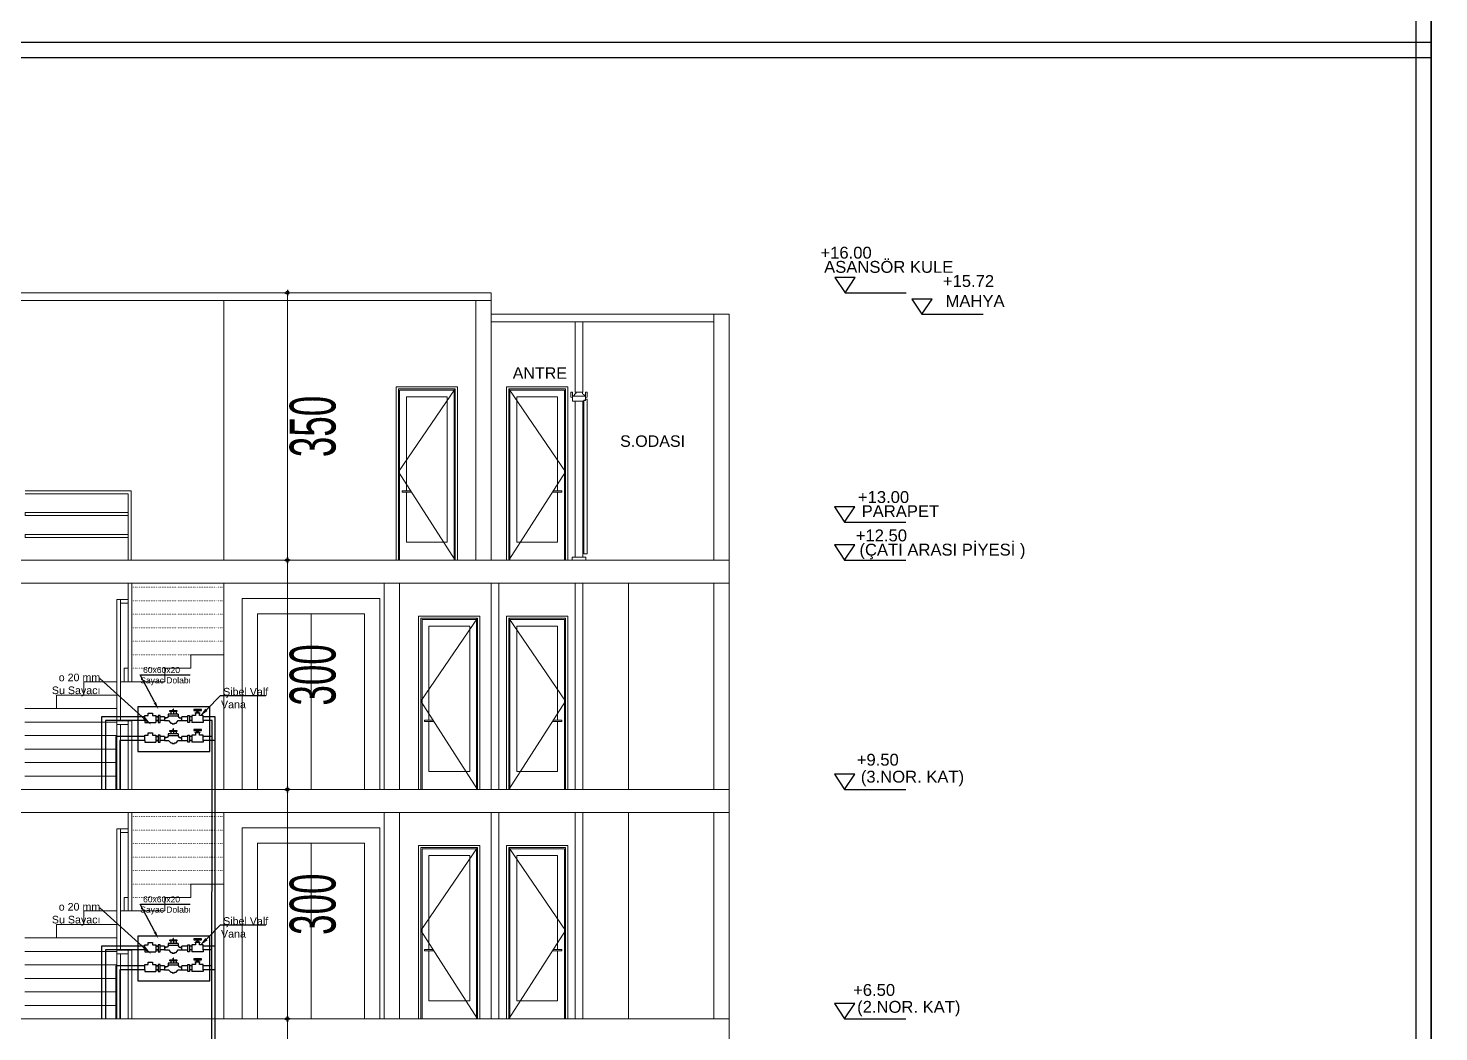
# Model space of a CAD drawing. Extents: x 386248 to 427517, y 4539405 to 4542296.
# Drawn here: x 423515 to 424438, y 4540196 to 4540853 of the extents above; entities that cross this region are included whole.
import ezdxf
from ezdxf.enums import TextEntityAlignment as Align

# ---------------------------------------------------------------- set-up
doc = ezdxf.new("R2010")
doc.units = 0
doc.linetypes.add('ACAD_ISO07W100', pattern=[3.5, 0.5, -3])
doc.layers.add('A_50_DİM', color=2, linetype='Continuous')
doc.layers.add('A_TXT_25_F', color=160, linetype='Continuous')
for name, color, linetype, lineweight in [('DIŞ 2', 167, 'Continuous', 25), ('GOR-010', 64, 'Continuous', 13), ('GÖRÜNÜŞLER', 43, 'Continuous', 30), ('KOTLAR', 63, 'Continuous', 30), ('MATERIAL2', 1, 'Continuous', 20), ('MERDIVEN', 161, 'Continuous', 15), ('OLCU10', 2, 'Continuous', 25), ('tefris', 6, 'Continuous', 15), ('YAZILAR', 1, 'Continuous', 30)]:
    doc.layers.add(name, color=color, linetype=linetype, lineweight=lineweight)
doc.styles.get("Standard").update_dxf_attribs({"font": 'arial.ttf'})
doc.styles.add('T', font='ISOt.shx', dxfattribs={"width": 0.6})

# ---------------------------------------------------------------- blocks, each defined once
blk = doc.blocks.new('780800DF113F12')
at = {"layer": 'MERDIVEN', "ltscale": 20}
for p, q in [((390084.6, 4535566.1), (390084.6, 4535437.3)), ((390089.6, 4535437.3), (390089.6, 4535566.1)), ((390069.6, 4535296.1), (390069.6, 4535545)), ((390069.6, 4535545), (390084.6, 4535545)), ((390074.6, 4535386.2), (390074.6, 4535545)), ((390074.6, 4535540), (390084.6, 4535540)), ((390166.5, 4535472.6), (390209.6, 4535472.6)), ((390166.5, 4535455), (390166.5, 4535472.6)), ((390079.6, 4535455), (390084.6, 4535455)), ((390079.6, 4535437.3), (390079.6, 4535455)), ((390132.8, 4535455), (390166.5, 4535455)), ((390132.8, 4535437.3), (390132.8, 4535455)), ((390026.5, 4535437.3), (390069.6, 4535437.3)), ((390026.5, 4535419.7), (390026.5, 4535437.3)), ((390074.6, 4535437.3), (390132.8, 4535437.3)), ((389990.9, 4535419.7), (390069.6, 4535419.7)), ((389990.9, 4535402), (389990.9, 4535419.7)), ((389949.6, 4535402), (390069.6, 4535402)), ((389949.6, 4535384.4), (390069.6, 4535384.4)), ((390084.6, 4535386.2), (390069.6, 4535386.2)), ((390084.6, 4535381.2), (390069.6, 4535381.2)), ((390074.6, 4535296.1), (390074.6, 4535381.2)), ((390089.6, 4535386.2), (390084.6, 4535386.2)), ((390084.6, 4535386.2), (390084.6, 4535296.1)), ((390089.6, 4535386.2), (390084.6, 4535386.2)), ((390084.6, 4535386.2), (390084.6, 4535296.1)), ((390089.6, 4535386.2), (390084.6, 4535386.2)), ((390084.6, 4535386.2), (390084.6, 4535296.1)), ((390089.6, 4535386.2), (390084.6, 4535386.2)), ((390084.6, 4535386.2), (390084.6, 4535296.1)), ((390089.6, 4535296.1), (390089.6, 4535386.2)), ((390089.6, 4535296.1), (390089.6, 4535386.2)), ((390089.6, 4535296.1), (390089.6, 4535386.2)), ((390089.6, 4535296.1), (390089.6, 4535386.2)), ((389949.6, 4535366.7), (390069.6, 4535366.7)), ((389949.6, 4535349.1), (390069.6, 4535349.1)), ((389949.6, 4535331.4), (390069.6, 4535331.4)), ((389949.6, 4535313.8), (390069.6, 4535313.8))]:
    blk.add_line(p, q, dxfattribs=at)
at = {"layer": 'MERDIVEN', "linetype": 'ACAD_ISO07W100', "ltscale": 0.3}
for p, q in [((390089.6, 4535560.9), (390209.6, 4535560.9)), ((390089.6, 4535543.2), (390209.6, 4535543.2)), ((390089.6, 4535525.6), (390209.6, 4535525.6)), ((390089.6, 4535507.9), (390209.6, 4535507.9)), ((390089.6, 4535490.3), (390209.6, 4535490.3)), ((390089.6, 4535472.6), (390166.5, 4535472.6)), ((390089.6, 4535455), (390132.8, 4535455))]:
    blk.add_line(p, q, dxfattribs=at)
blk = doc.blocks.new('8081230E')
at = {"layer": 'tefris'}
for points in [[(390234, 4535296.1), (390234, 4535296.1), (390254, 4535296.1), (390414, 4535296.1), (390414, 4535546.1), (390254, 4535546.1), (390234, 4535546.1), (390234, 4535296.1)], [(390254, 4535296.1), (390254, 4535526.1), (390394, 4535526.1), (390394, 4535296.1), (390254, 4535296.1), (390254, 4535526.1)], [(390324, 4535526.1), (390324, 4535296.1)]]:
    blk.add_lwpolyline(points, dxfattribs=at)
blk = doc.blocks.new('Door-Sight 04')
for p, q in [((20, 220), (100, 220)), ((20, -7), (20, 220)), ((22.9, 217.1), (97.1, 217.1)), ((22.9, -7), (22.9, 217.1)), ((24.4, 215.6), (95.6, 215.6)), ((24.4, -7), (24.4, 215.6)), ((33.2, 206.8), (86.8, 206.8)), ((33.2, 16.5), (33.2, 206.8)), ((86.8, 206.8), (86.8, 84)), ((95.6, 215.6), (95.6, -7)), ((97.1, 217.1), (97.1, -7)), ((100, 220), (100, -7)), ((92.3, 84), (80.8, 84)), ((80.8, 82), (80.8, 84)), ((92.3, 82), (80.8, 82)), ((86.8, 82), (86.8, 16.5)), ((92.3, 82), (92.3, 84)), ((86.8, 16.5), (33.2, 16.5)), ((100, -7), (20, -7))]:
    blk.add_line(p, q)
at = {"color": 8}
for p, q in [((22.9, 217.1), (97.1, 108.5)), ((97.1, 108.5), (22.9, -7))]:
    blk.add_line(p, q, dxfattribs=at)
blk = doc.blocks.new('Slice-Door1 10')
for p, q in [((-5.5, -6.5), (-5.5, 0)), ((-5.5, 0), (-3.5, 0)), ((-3.5, 0), (-3.5, -7.5)), ((0, 0), (10, 0)), ((15.5, 0), (13.5, 0)), ((13.5, 0), (13.5, -5.4)), ((15.5, -6.5), (15.5, 0)), ((-3.5, -7.5), (-5.5, -6.5)), ((-5.5, -9.1), (-5.5, -211.8)), ((-5.5, -9.1), (-3.5, -9.1)), ((13.5, -5.4), (-3.5, -5.4)), ((-3.5, -5.4), (-3.5, -10.9)), ((-1.5, -10.6), (-3.5, -10.6)), ((-1.5, -10.9), (-3.5, -10.9)), ((-1.5, -10.6), (-1.5, -211.8)), ((13.5, -12), (-1.5, -12)), ((13.5, -5.4), (13.5, -10.7)), ((13.5, -5.4), (13.5, -12)), ((13.5, -7.5), (15.5, -6.5)), ((-5.5, -211.8), (-1.5, -211.8))]:
    blk.add_line(p, q)
at = {"color": 9}
blk.add_lwpolyline([(14, -220), (14, -216), (-4, -216), (-4, -220)], dxfattribs=at)
for points in [[(1.2, 0, 0), (1.2, 0, 0), (1.2, 0, 0), (1.2, -0.1, 0), (1.2, -0.1, 0), (1.1, -0.1, 0), (1.1, -0.1, 0), (1.1, -0.2, 0), (1.1, -0.2, 0), (1.1, -0.2, 0), (1, -0.2, 0), (1, -0.2, 0), (1, -0.3, 0), (1, -0.3, 0), (1, -0.3, 0), (0.9, -0.3, 0), (0.9, -0.4, 0), (0.9, -0.4, 0), (0.9, -0.4, 0), (0.9, -0.4, 0), (0.8, -0.4, 0), (0.8, -0.5, 0), (0.8, -0.5, 0), (0.8, -0.5, 0), (0.8, -0.5, 0), (0.7, -0.6, 0), (0.7, -0.6, 0), (0.7, -0.6, 0), (0.7, -0.6, 0), (0.7, -0.7, 0), (0.6, -0.7, 0), (0.6, -0.7, 0), (0.6, -0.7, 0), (0.6, -0.7, 0), (0.6, -0.8, 0), (0.6, -0.8, 0), (0.6, -0.8, 0), (0.5, -0.8, 0), (0.5, -0.9, 0), (0.5, -0.9, 0), (0.5, -0.9, 0), (0.5, -0.9, 0), (0.5, -1, 0), (0.5, -1, 0), (0.4, -1, 0), (0.4, -1, 0), (0.4, -1.1, 0), (0.4, -1.1, 0), (0.4, -1.1, 0), (0.4, -1.1, 0), (0.4, -1.2, 0), (0.4, -1.2, 0), (0.4, -1.2, 0), (0.3, -1.3, 0), (0.3, -1.3, 0), (0.3, -1.3, 0), (0.3, -1.3, 0), (0.3, -1.4, 0), (0.3, -1.4, 0), (0.3, -1.4, 0), (0.3, -1.4, 0), (0.3, -1.5, 0), (0.3, -1.5, 0), (0.3, -1.5, 0), (0.3, -1.6, 0), (0.3, -1.6, 0), (0.3, -1.6, 0), (0.3, -1.6, 0), (0.2, -1.7, 0), (0.2, -1.7, 0), (0.2, -1.7, 0), (0.2, -1.8, 0), (0.2, -1.8, 0), (0.2, -1.8, 0), (0.2, -1.9, 0), (0.2, -1.9, 0), (0.2, -1.9, 0), (0.2, -1.9, 0), (0.2, -2, 0), (0.2, -2, 0), (0.2, -2, 0), (0.2, -2.1, 0), (0.2, -2.1, 0), (0.2, -2.1, 0), (0.1, -2.1, 0), (0.1, -2.2, 0), (0.1, -2.2, 0), (0.1, -2.2, 0), (0.1, -2.3, 0), (0.1, -2.3, 0), (0.1, -2.3, 0), (0.1, -2.3, 0), (0.1, -2.4, 0), (0.1, -2.4, 0), (0, -2.4, 0), (0, -2.5, 0), (0, -2.5, 0), (0, -2.5, 0), (0, -2.5, 0), (0, -2.6, 0), (0, -2.6, 0), (0, -2.6, 0), (-0.1, -2.6, 0), (-0.1, -2.7, 0), (-0.1, -2.7, 0), (-0.1, -2.7, 0), (-0.1, -2.7, 0), (-0.1, -2.8, 0), (-0.2, -2.8, 0), (-0.2, -2.8, 0), (-0.2, -2.8, 0), (-0.2, -2.9, 0), (-0.2, -2.9, 0), (-0.2, -2.9, 0), (-0.3, -2.9, 0), (-0.3, -3, 0), (-0.3, -3, 0), (-0.3, -3, 0), (-0.3, -3, 0), (-0.4, -3, 0), (-0.4, -3.1, 0), (-0.4, -3.1, 0), (-0.4, -3.1, 0), (-0.4, -3.1, 0), (-0.5, -3.1, 0), (-0.5, -3.2, 0), (-0.5, -3.2, 0), (-0.5, -3.2, 0), (-0.6, -3.2, 0), (-0.6, -3.2, 0), (-0.6, -3.3, 0), (-0.6, -3.3, 0), (-0.6, -3.3, 0), (-0.7, -3.3, 0), (-0.7, -3.3, 0), (-0.7, -3.3, 0), (-0.7, -3.3, 0), (-0.8, -3.4, 0), (-0.8, -3.4, 0), (-0.8, -3.4, 0), (-0.8, -3.4, 0), (-0.9, -3.4, 0), (-0.9, -3.4, 0), (-0.9, -3.4, 0), (-1, -3.5, 0), (-1, -3.5, 0), (-1, -3.5, 0), (-1, -3.5, 0), (-1.1, -3.5, 0), (-1.1, -3.5, 0), (-1.1, -3.5, 0), (-1.1, -3.5, 0), (-1.2, -3.6, 0), (-1.2, -3.6, 0), (-1.2, -3.6, 0), (-1.2, -3.6, 0), (-1.3, -3.6, 0), (-1.3, -3.6, 0), (-1.3, -3.6, 0), (-1.4, -3.6, 0), (-1.4, -3.6, 0), (-1.4, -3.7, 0), (-1.4, -3.7, 0), (-1.5, -3.7, 0), (-1.5, -3.7, 0), (-1.5, -3.7, 0), (-1.5, -3.7, 0), (-1.6, -3.7, 0), (-1.6, -3.7, 0), (-1.6, -3.7, 0), (-1.7, -3.8, 0), (-1.7, -3.8, 0), (-1.7, -3.8, 0), (-1.7, -3.8, 0), (-1.8, -3.8, 0), (-1.8, -3.8, 0), (-1.8, -3.8, 0), (-1.8, -3.8, 0), (-1.9, -3.9, 0), (-1.9, -3.9, 0), (-1.9, -3.9, 0), (-1.9, -3.9, 0), (-2, -3.9, 0), (-2, -3.9, 0), (-2, -3.9, 0), (-2, -4, 0), (-2.1, -4, 0), (-2.1, -4, 0), (-2.1, -4, 0), (-2.1, -4, 0), (-2.2, -4, 0), (-2.2, -4.1, 0), (-2.2, -4.1, 0), (-2.2, -4.1, 0), (-2.3, -4.1, 0), (-2.3, -4.1, 0), (-2.3, -4.1, 0), (-2.3, -4.2, 0), (-2.4, -4.2, 0), (-2.4, -4.2, 0), (-2.4, -4.2, 0), (-2.4, -4.2, 0), (-2.4, -4.2, 0), (-2.5, -4.3, 0), (-2.5, -4.3, 0), (-2.5, -4.3, 0), (-2.5, -4.3, 0), (-2.6, -4.3, 0), (-2.6, -4.4, 0), (-2.6, -4.4, 0), (-2.6, -4.4, 0), (-2.6, -4.4, 0), (-2.7, -4.4, 0), (-2.7, -4.5, 0), (-2.7, -4.5, 0), (-2.7, -4.5, 0), (-2.7, -4.5, 0), (-2.8, -4.5, 0), (-2.8, -4.6, 0), (-2.8, -4.6, 0), (-2.8, -4.6, 0), (-2.8, -4.6, 0), (-2.9, -4.6, 0), (-2.9, -4.7, 0), (-2.9, -4.7, 0), (-2.9, -4.7, 0), (-2.9, -4.7, 0), (-3, -4.8, 0), (-3, -4.8, 0), (-3, -4.8, 0), (-3, -4.8, 0), (-3, -4.8, 0), (-3.1, -4.9, 0), (-3.1, -4.9, 0), (-3.1, -4.9, 0), (-3.1, -4.9, 0), (-3.1, -5, 0), (-3.2, -5, 0), (-3.2, -5, 0), (-3.2, -5, 0), (-3.2, -5.1, 0), (-3.2, -5.1, 0), (-3.3, -5.1, 0), (-3.3, -5.1, 0), (-3.3, -5.1, 0), (-3.3, -5.2, 0), (-3.3, -5.2, 0), (-3.4, -5.2, 0), (-3.4, -5.2, 0), (-3.4, -5.3, 0), (-3.4, -5.3, 0), (-3.4, -5.3, 0), (-3.4, -5.3, 0), (-3.5, -5.4, 0), (-3.5, -5.4, 0), (-3.5, -5.4, 0)], [(8.5, 0, 0), (8.5, 0, 0), (8.5, -0.1, 0), (8.5, -0.1, 0), (8.5, -0.1, 0), (8.5, -0.2, 0), (8.5, -0.2, 0), (8.5, -0.2, 0), (8.6, -0.3, 0), (8.6, -0.3, 0), (8.6, -0.3, 0), (8.6, -0.4, 0), (8.6, -0.4, 0), (8.6, -0.4, 0), (8.6, -0.5, 0), (8.6, -0.5, 0), (8.7, -0.6, 0), (8.7, -0.6, 0), (8.7, -0.6, 0), (8.7, -0.7, 0), (8.7, -0.7, 0), (8.7, -0.7, 0), (8.7, -0.8, 0), (8.7, -0.8, 0), (8.8, -0.8, 0), (8.8, -0.9, 0), (8.8, -0.9, 0), (8.8, -0.9, 0), (8.8, -0.9, 0), (8.8, -1, 0), (8.8, -1, 0), (8.8, -1, 0), (8.9, -1.1, 0), (8.9, -1.1, 0), (8.9, -1.1, 0), (8.9, -1.2, 0), (8.9, -1.2, 0), (8.9, -1.2, 0), (9, -1.3, 0), (9, -1.3, 0), (9, -1.3, 0), (9, -1.3, 0), (9, -1.4, 0), (9, -1.4, 0), (9.1, -1.4, 0), (9.1, -1.5, 0), (9.1, -1.5, 0), (9.1, -1.5, 0), (9.1, -1.5, 0), (9.2, -1.6, 0), (9.2, -1.6, 0), (9.2, -1.6, 0), (9.2, -1.7, 0), (9.3, -1.7, 0), (9.3, -1.7, 0), (9.3, -1.7, 0), (9.3, -1.8, 0), (9.3, -1.8, 0), (9.4, -1.8, 0), (9.4, -1.8, 0), (9.4, -1.8, 0), (9.5, -1.9, 0), (9.5, -1.9, 0), (9.5, -1.9, 0), (9.5, -1.9, 0), (9.6, -2, 0), (9.6, -2, 0), (9.6, -2, 0), (9.6, -2, 0), (9.7, -2, 0), (9.7, -2.1, 0), (9.7, -2.1, 0), (9.8, -2.1, 0), (9.8, -2.1, 0), (9.8, -2.2, 0), (9.8, -2.2, 0), (9.9, -2.2, 0), (9.9, -2.2, 0), (9.9, -2.2, 0), (10, -2.3, 0), (10, -2.3, 0), (10, -2.3, 0), (10, -2.3, 0), (10.1, -2.3, 0), (10.1, -2.4, 0), (10.1, -2.4, 0), (10.2, -2.4, 0), (10.2, -2.4, 0), (10.2, -2.5, 0), (10.2, -2.5, 0), (10.3, -2.5, 0), (10.3, -2.5, 0), (10.3, -2.5, 0), (10.3, -2.6, 0), (10.4, -2.6, 0), (10.4, -2.6, 0), (10.4, -2.6, 0), (10.4, -2.7, 0), (10.5, -2.7, 0), (10.5, -2.7, 0), (10.5, -2.7, 0), (10.5, -2.8, 0), (10.5, -2.8, 0), (10.6, -2.8, 0), (10.6, -2.8, 0), (10.6, -2.9, 0), (10.6, -2.9, 0), (10.6, -2.9, 0), (10.7, -3, 0), (10.7, -3, 0), (10.7, -3, 0), (10.7, -3.1, 0), (10.7, -3.1, 0), (10.7, -3.1, 0), (10.8, -3.2, 0), (10.8, -3.2, 0), (10.8, -3.2, 0), (10.8, -3.3, 0), (10.8, -3.3, 0), (10.8, -3.3, 0), (10.8, -3.4, 0), (10.8, -3.4, 0), (10.9, -3.4, 0), (10.9, -3.5, 0), (10.9, -3.5, 0), (10.9, -3.5, 0), (10.9, -3.6, 0), (10.9, -3.6, 0), (10.9, -3.6, 0), (10.9, -3.7, 0), (11, -3.7, 0), (11, -3.7, 0), (11, -3.8, 0), (11, -3.8, 0), (11, -3.8, 0), (11, -3.9, 0), (11, -3.9, 0), (11, -3.9, 0), (11, -4, 0), (11.1, -4, 0), (11.1, -4, 0), (11.1, -4.1, 0), (11.1, -4.1, 0), (11.1, -4.1, 0), (11.1, -4.2, 0), (11.1, -4.2, 0), (11.1, -4.2, 0), (11.2, -4.2, 0), (11.2, -4.3, 0), (11.2, -4.3, 0), (11.2, -4.3, 0), (11.2, -4.4, 0), (11.2, -4.4, 0), (11.3, -4.4, 0), (11.3, -4.4, 0), (11.3, -4.5, 0), (11.3, -4.5, 0), (11.3, -4.5, 0), (11.4, -4.5, 0), (11.4, -4.6, 0), (11.4, -4.6, 0), (11.4, -4.6, 0), (11.4, -4.6, 0), (11.5, -4.7, 0), (11.5, -4.7, 0), (11.5, -4.7, 0), (11.5, -4.7, 0), (11.6, -4.7, 0), (11.6, -4.8, 0), (11.6, -4.8, 0), (11.7, -4.8, 0), (11.7, -4.8, 0), (11.7, -4.8, 0), (11.7, -4.9, 0), (11.8, -4.9, 0), (11.8, -4.9, 0), (11.8, -4.9, 0), (11.9, -4.9, 0), (11.9, -4.9, 0), (11.9, -5, 0), (11.9, -5, 0), (12, -5, 0), (12, -5, 0), (12, -5, 0), (12.1, -5, 0), (12.1, -5, 0), (12.1, -5, 0), (12.2, -5.1, 0), (12.2, -5.1, 0), (12.2, -5.1, 0), (12.3, -5.1, 0), (12.3, -5.1, 0), (12.3, -5.1, 0), (12.4, -5.1, 0), (12.4, -5.1, 0), (12.4, -5.2, 0), (12.5, -5.2, 0), (12.5, -5.2, 0), (12.6, -5.2, 0), (12.6, -5.2, 0), (12.6, -5.2, 0), (12.7, -5.2, 0), (12.7, -5.2, 0), (12.7, -5.2, 0), (12.8, -5.2, 0), (12.8, -5.3, 0), (12.8, -5.3, 0), (12.9, -5.3, 0), (12.9, -5.3, 0), (13, -5.3, 0), (13, -5.3, 0), (13, -5.3, 0), (13.1, -5.3, 0), (13.1, -5.3, 0), (13.2, -5.3, 0), (13.2, -5.3, 0), (13.2, -5.3, 0), (13.3, -5.4, 0), (13.3, -5.4, 0), (13.3, -5.4, 0), (13.4, -5.4, 0), (13.4, -5.4, 0), (13.5, -5.4, 0), (13.5, -5.4, 0)]]:
    blk.add_polyline3d(points, dxfattribs=at)
blk = doc.blocks.new('SEL2')
at = {"layer": 'OLCU10'}
for p, q in [((5.25, 0), (-5.25, 0)), ((0, 5.25), (0, -3.95))]:
    blk.add_line(p, q, dxfattribs=at)
blk.add_circle((0, 0), 2.75, dxfattribs=at)
blk = doc.blocks.new('KOT KE')
at = {"layer": 'GÖRÜNÜŞLER'}
for p, q in [((447067, 4403103.2), (447080.3, 4403083.2)), ((447093.6, 4403103.2), (447067, 4403103.2)), ((447080.3, 4403083.2), (447093.6, 4403103.2)), ((447080.3, 4403083.2), (447160.3, 4403083.2))]:
    blk.add_line(p, q, dxfattribs=at)
blk = doc.blocks.new('801823D123D1D33')
at = {"layer": 'GÖRÜNÜŞLER'}
for p in [(-48436.5, 131909.8), (-48336.1, 131881.5)]:
    blk.add_blockref('KOT KE', p, dxfattribs=at)
at = {"layer": 'KOTLAR', "color": 1, "linetype": 'Continuous'}
for p in [(-48437.2, 131609.8), (-48437.2, 131559.8), (-48437.2, 131259.8), (-48437.2, 130959.8), (-48437.2, 130659.8), (-48437.2, 130329.8), (-48433.2, 130309.8), (-48436.5, 130029.8), (-48436.5, 129969.8)]:
    blk.add_blockref('KOT KE', p, dxfattribs=at)
at = {"layer": 'KOTLAR', "color": 1, "linetype": 'Continuous', "xscale": -1, "rotation": 180}
blk.add_blockref('KOT KE', (-48436.5, 8936116.3), dxfattribs=at)
at = {"layer": 'KOTLAR', "color": 1, "linetype": 'Continuous'}
for s, height, p in [('+16.00', 15.55, (398611.5, 4535037.6)), ('ASANSÖR KULE', 15.552, (398616.3, 4535019)), ('+15.72', 15.55, (398771.7, 4535000.5)), ('MAHYA', 15.55, (398775.2, 4534974.4)), ('+13.00', 15.55, (398660.5, 4534717.9)), ('PARAPET', 15.55, (398665.4, 4534699.4)), ('+12.50', 15.55, (398657.7, 4534667.7)), ('(ÇATI ARASI PİYESİ )', 15.552, (398662.5, 4534649.1)), ('+9.50', 15.55, (398659, 4534374.3)), ('(3.NOR. KAT)', 15.552, (398664.3, 4534352.1)), ('+6.50', 15.55, (398654.2, 4534073.1)), ('(2.NOR. KAT)', 15.552, (398659.5, 4534051)), ('+3.50', 15.55, (398656.9, 4533772.6)), ('(1.NOR. KAT)', 15.552, (398662.2, 4533750.5)), ('+0.20', 15.55, (398657.7, 4533452.1)), ('(ZEMİN KAT)', 15.552, (398658.7, 4533431.3)), ('%%p0.00', 15.55, (398667.4, 4533396.4)), ('161.18', 15.55, (398669.4, 4533376.4)), ('-2.80', 15.55, (398658.5, 4533140.1)), ('(1.BODRUM KAT)', 15.552, (398663.3, 4533121.5)), ('-3.40', 15.55, (398658.5, 4533080.1)), ('TEMEL ALTI', 15.55, (398663.3, 4533061.5)), ('-3.60', 15.55, (398662.8, 4533036.7)), ('HAFRİYAT KOTU', 15.552, (398672.5, 4533005.8))]:
    blk.add_text(s, height=height, rotation=360, dxfattribs=at).set_placement(p)
blk = doc.blocks.new('80AASDADASD000')
at = {"layer": 'GOR-010', "color": 251}
for p, q in [((423503.07, 4538679.77), (423818.07, 4538679.77)), ((423684.79, 4538505.12), (423684.79, 4538679.42)), ((423818.07, 4538674.77), (423818.07, 4538679.77)), ((423503.07, 4538674.77), (423818.07, 4538674.77)), ((423643.07, 4538504.77), (423643.07, 4538674.77)), ((423808.07, 4538504.77), (423808.07, 4538674.77)), ((423818.07, 4538504.77), (423818.07, 4538674.77)), ((423963.88, 4538665.77), (423818.07, 4538665.77)), ((423973.88, 4538665.77), (423963.88, 4538665.77)), ((423963.88, 4538665.77), (423963.88, 4538504.77)), ((423973.88, 4538504.77), (423973.88, 4538665.77)), ((423963.88, 4538660.77), (423818.07, 4538660.77)), ((423873.07, 4538660.77), (423873.07, 4538614.77)), ((423873.07, 4538660.77), (423873.07, 4538614.77)), ((423878.07, 4538660.77), (423878.07, 4538614.77)), ((423873.07, 4538506.77), (423873.07, 4538608.76)), ((423878.07, 4538506.77), (423878.07, 4538608.76)), ((423279.62, 4538504.77), (423973.88, 4538504.77)), ((423684.79, 4538355.12), (423684.79, 4538504.42)), ((423973.88, 4538504.77), (423973.88, 4538489.77)), ((423973.88, 4538489.77), (423279.62, 4538489.77)), ((423643.07, 4538354.77), (423643.07, 4538489.77)), ((423748.07, 4538354.77), (423748.07, 4538489.77)), ((423758.07, 4538354.77), (423758.07, 4538489.77)), ((423818.07, 4538354.77), (423818.07, 4538489.77)), ((423823.07, 4538354.77), (423823.07, 4538489.77)), ((423873.07, 4538354.77), (423873.07, 4538489.77)), ((423878.07, 4538354.77), (423878.07, 4538489.77)), ((423963.88, 4538354.77), (423963.88, 4538489.77)), ((423973.88, 4538354.77), (423973.88, 4538489.77)), ((423279.62, 4538354.77), (423973.88, 4538354.77)), ((423684.79, 4538205.12), (423684.79, 4538354.42)), ((423973.88, 4538354.77), (423973.88, 4538339.77)), ((423973.88, 4538339.77), (423279.62, 4538339.77)), ((423643.07, 4538204.77), (423643.07, 4538339.77)), ((423748.07, 4538204.77), (423748.07, 4538339.77)), ((423758.07, 4538204.77), (423758.07, 4538339.77)), ((423818.07, 4538204.77), (423818.07, 4538339.77)), ((423823.07, 4538204.77), (423823.07, 4538339.77)), ((423873.07, 4538204.77), (423873.07, 4538339.77)), ((423878.07, 4538204.77), (423878.07, 4538339.77)), ((423963.88, 4538204.77), (423963.88, 4538339.77)), ((423973.88, 4538204.77), (423973.88, 4538339.77)), ((423279.62, 4538204.77), (423973.88, 4538204.77)), ((423684.79, 4538055.12), (423684.79, 4538204.42)), ((423973.88, 4538204.77), (423973.88, 4538189.77))]:
    blk.add_line(p, q, dxfattribs=at)
at = {"layer": 'GOR-010', "color": 251, "lineweight": 20}
for p, q in [((423908.07, 4538354.77), (423908.07, 4538489.77)), ((423908.07, 4538204.77), (423908.07, 4538339.77))]:
    blk.add_line(p, q, dxfattribs=at)
at = {"layer": 'GOR-010', "color": 251}
for points in [[(423873.07, 4538614.77), (423878.07, 4538614.77)], [(423582.61, 4538505.16), (423582.61, 4538550.16), (423513.07, 4538550.16)], [(423580.61, 4538505.16), (423580.61, 4538548.16), (423513.07, 4538548.16)]]:
    blk.add_lwpolyline(points, dxfattribs=at)
for points in [[(423580.61, 4538533.94), (423513.07, 4538533.94), (423513.07, 4538535.94), (423580.61, 4538535.94)], [(423580.61, 4538519.71), (423513.07, 4538519.71), (423513.07, 4538521.71), (423580.61, 4538521.71)]]:
    blk.add_lwpolyline(points, close=True, dxfattribs=at)
at = {"layer": 'DIŞ 2', "color": 251, "xscale": 0.5, "yscale": 0.5, "zscale": 0.5}
blk.add_blockref('801823D123D1D33', (224727.85, 2271183.27), dxfattribs=at)
at = {"layer": 'GOR-010', "color": 251, "xscale": 0.35, "yscale": 0.35, "zscale": 0.35}
for p, rotation in [((423684.79, 4538679.77), 89.99999999999999), ((423684.79, 4538504.77), 89.99999999999999), ((423684.79, 4538504.77), 270), ((423684.79, 4538354.77), 89.99999999999999), ((423684.79, 4538354.77), 270), ((423684.79, 4538204.77), 89.99999999999999), ((423684.79, 4538204.77), 270)]:
    blk.add_blockref('SEL2', p, dxfattribs=dict(at, rotation=rotation))
at = {"layer": 'GOR-010', "color": 251, "yscale": 0.5, "zscale": 0.5}
for name, p, xscale in [('Door-Sight 04', (423806.02, 4538508.27), -0.5), ('Door-Sight 04', (423818.2, 4538508.27), 0.5), ('Slice-Door1 10', (423878.07, 4538614.77), -0.5), ('8081230E', (228538.25, 2270706.7), 0.5), ('Door-Sight 04', (423820.65, 4538358.27), -0.5), ('Door-Sight 04', (423818.2, 4538358.27), 0.5), ('8081230E', (228538.25, 2270556.7), 0.5), ('Door-Sight 04', (423820.65, 4538208.27), -0.5), ('Door-Sight 04', (423818.2, 4538208.27), 0.5)]:
    blk.add_blockref(name, p, dxfattribs=dict(at, xscale=xscale))
at = {"layer": 'GOR-010', "color": 251, "ltscale": 20, "xscale": 0.5, "yscale": 0.5, "zscale": 0.5}
for p in [(228538.25, 2270706.7), (228538.25, 2270556.7)]:
    blk.add_blockref('780800DF113F12', p, dxfattribs=at)
at = {"layer": 'GOR-010', "color": 251}
for s, p in [('ANTRE', (423849.97, 4538623.45)), ('S.ODASI', (423923.73, 4538578.94))]:
    blk.add_text(s, height=7.5, dxfattribs=at).set_placement(p, align=Align.CENTER)
at = {"layer": 'GOR-010', "color": 251, "char_height": 30, "attachment_point": 5, "rotation": 90, "style": 'T'}
for s, insert in [('\\A1;350', (423701.48, 4538592.27)), ('\\A1;300', (423701.48, 4538429.77)), ('\\A1;300', (423701.48, 4538279.77))]:
    blk.add_mtext(s, dxfattribs=dict(at, insert=insert))

msp = doc.modelspace()

# ---------------------------------------------------------------- linework, layer by layer
at = {"layer": 'A_50_DİM', "color": 1}
for p, q in [((423591.375, 4540402.355), (423563.133, 4540402.355)), ((423563.133, 4540402.355), (423563.133, 4540354.77)), ((423600.259, 4540402.355), (423598.758, 4540402.355)), ((423598.758, 4540402.355), (423600.259, 4540402.355)), ((423604.423, 4540402.355), (423601.43, 4540402.355)), ((423605.012, 4540401.331), (423604.423, 4540401.331)), ((423605.012, 4540401.331), (423604.423, 4540401.331)), ((423615.022, 4540401.331), (423615.665, 4540401.331)), ((423622.263, 4540402.355), (423620.763, 4540402.355)), ((423591.375, 4540399.856), (423565.632, 4540399.856)), ((423565.632, 4540399.856), (423565.632, 4540354.77)), ((423591.375, 4540399.856), (423587.07, 4540399.856)), ((423600.259, 4540399.856), (423598.758, 4540399.856)), ((423598.758, 4540399.856), (423600.259, 4540399.856)), ((423622.263, 4540399.856), (423620.763, 4540399.856)), ((423572.601, 4540389.445), (423572.601, 4540354.77)), ((423591.375, 4540389.445), (423572.601, 4540389.445)), ((423575.1, 4540386.946), (423575.1, 4540354.77)), ((423591.375, 4540386.946), (423575.1, 4540386.946)), ((423591.375, 4540386.946), (423587.07, 4540386.946)), ((423600.259, 4540389.445), (423598.758, 4540389.445)), ((423598.758, 4540389.445), (423600.259, 4540389.445)), ((423600.259, 4540386.946), (423598.758, 4540386.946)), ((423598.758, 4540386.946), (423600.259, 4540386.946)), ((423604.423, 4540389.445), (423601.43, 4540389.445)), ((423605.012, 4540388.42), (423604.423, 4540388.42)), ((423605.012, 4540388.42), (423604.423, 4540388.42)), ((423615.022, 4540388.42), (423615.665, 4540388.42)), ((423622.263, 4540389.445), (423620.763, 4540389.445)), ((423622.263, 4540386.946), (423620.763, 4540386.946)), ((423591.375, 4540252.355), (423563.133, 4540252.355)), ((423563.133, 4540252.355), (423563.133, 4540204.77)), ((423591.375, 4540249.856), (423565.632, 4540249.856)), ((423565.632, 4540249.856), (423565.632, 4540204.77)), ((423591.375, 4540249.856), (423587.07, 4540249.856)), ((423600.259, 4540252.355), (423598.758, 4540252.355)), ((423598.758, 4540252.355), (423600.259, 4540252.355)), ((423600.259, 4540249.856), (423598.758, 4540249.856)), ((423598.758, 4540249.856), (423600.259, 4540249.856)), ((423604.423, 4540252.355), (423601.43, 4540252.355)), ((423605.012, 4540251.331), (423604.423, 4540251.331)), ((423605.012, 4540251.331), (423604.423, 4540251.331)), ((423615.022, 4540251.331), (423615.665, 4540251.331)), ((423622.263, 4540252.355), (423620.763, 4540252.355)), ((423622.263, 4540249.856), (423620.763, 4540249.856)), ((423572.601, 4540239.445), (423572.601, 4540204.77)), ((423591.375, 4540239.445), (423572.601, 4540239.445)), ((423575.1, 4540236.946), (423575.1, 4540204.77)), ((423591.375, 4540236.946), (423575.1, 4540236.946)), ((423591.375, 4540236.946), (423587.07, 4540236.946)), ((423600.259, 4540239.445), (423598.758, 4540239.445)), ((423598.758, 4540239.445), (423600.259, 4540239.445)), ((423600.259, 4540236.946), (423598.758, 4540236.946)), ((423598.758, 4540236.946), (423600.259, 4540236.946)), ((423604.423, 4540239.445), (423601.43, 4540239.445)), ((423605.012, 4540238.42), (423604.423, 4540238.42)), ((423605.012, 4540238.42), (423604.423, 4540238.42)), ((423615.022, 4540238.42), (423615.665, 4540238.42)), ((423622.263, 4540239.445), (423620.763, 4540239.445)), ((423622.263, 4540236.946), (423620.763, 4540236.946))]:
    msp.add_line(p, q, dxfattribs=at)
for points in [[(423591.375, 4540403.205), (423593.718, 4540403.205), (423593.718, 4540404.767), (423594.499, 4540404.767), (423596.415, 4540404.767), (423596.415, 4540403.205), (423598.758, 4540403.205), (423598.758, 4540398.709)], [(423591.375, 4540399.856), (423591.375, 4540403.205)], [(423604.423, 4540402.355), (423604.423, 4540399.856)], [(423606.971, 4540402.889), (423606.112, 4540401.728), (423605.095, 4540401.728), (423605.012, 4540401.331)], [(423613.394, 4540404.134), (423606.718, 4540404.134)], [(423613.394, 4540404.134), (423613.394, 4540402.889), (423606.718, 4540402.889)], [(423606.718, 4540404.134), (423606.718, 4540402.889)], [(423610.29, 4540406.398), (423612.436, 4540406.398), (423612.436, 4540405.759), (423607.833, 4540405.759), (423607.833, 4540406.398), (423609.978, 4540406.398)], [(423608.388, 4540405.759), (423608.388, 4540404.134)], [(423611.88, 4540405.759), (423608.388, 4540405.759)], [(423612.172, 4540405.759), (423608.621, 4540405.759)], [(423609.978, 4540406.082), (423609.978, 4540407.438)], [(423610.29, 4540407.438), (423609.978, 4540407.438)], [(423609.978, 4540406.082), (423610.29, 4540406.082)], [(423610.134, 4540405.759), (423610.134, 4540404.134)], [(423610.29, 4540406.082), (423610.29, 4540407.438)], [(423611.88, 4540405.759), (423611.88, 4540404.134)], [(423613.063, 4540402.889), (423613.922, 4540401.728), (423614.94, 4540401.728), (423615.022, 4540401.331)], [(423615.665, 4540399.856), (423615.665, 4540402.355)], [(423619.591, 4540402.355), (423615.665, 4540402.355)], [(423629.646, 4540403.205), (423627.304, 4540403.205), (423627.304, 4540404.767), (423626.523, 4540404.767), (423624.606, 4540404.767), (423624.606, 4540403.205), (423622.263, 4540403.205), (423622.263, 4540398.709)], [(423627.304, 4540404.767), (423624.606, 4540404.767)], [(423626.111, 4540405.688), (423626.581, 4540405.688), (423626.581, 4540405.064), (423625.329, 4540405.064), (423625.329, 4540405.688), (423625.799, 4540405.688)], [(423625.799, 4540405.576), (423625.799, 4540406.42)], [(423626.111, 4540406.42), (423625.799, 4540406.42)], [(423625.799, 4540405.576), (423626.111, 4540405.576)], [(423626.111, 4540405.576), (423626.111, 4540406.42)], [(423629.646, 4540399.856), (423629.646, 4540403.205)], [(423591.375, 4540399.856), (423591.375, 4540398.709)], [(423591.375, 4540398.709), (423598.758, 4540398.709)], [(423591.375, 4540390.294), (423593.718, 4540390.294), (423593.718, 4540391.856), (423594.499, 4540391.856), (423596.415, 4540391.856), (423596.415, 4540390.294), (423598.758, 4540390.294), (423598.758, 4540385.798)], [(423604.423, 4540399.856), (423601.43, 4540399.856)], [(423604.423, 4540399.856), (423606.935, 4540399.856), (423608.388, 4540398.211), (423609.374, 4540398.208), (423609.374, 4540397.85), (423610.894, 4540397.85), (423610.893, 4540398.208), (423611.88, 4540398.211), (423613.334, 4540399.856), (423616.018, 4540399.856)], [(423610.29, 4540393.488), (423612.436, 4540393.488), (423612.436, 4540392.849), (423607.833, 4540392.849), (423607.833, 4540393.488), (423609.978, 4540393.488)], [(423608.388, 4540392.849), (423608.388, 4540391.224)], [(423611.88, 4540392.849), (423608.388, 4540392.849)], [(423612.172, 4540392.849), (423608.621, 4540392.849)], [(423609.978, 4540393.172), (423609.978, 4540394.528)], [(423610.29, 4540394.528), (423609.978, 4540394.528)], [(423609.978, 4540393.172), (423610.29, 4540393.172)], [(423610.134, 4540392.849), (423610.134, 4540391.224)], [(423610.29, 4540393.172), (423610.29, 4540394.528)], [(423611.88, 4540392.849), (423611.88, 4540391.224)], [(423615.665, 4540399.856), (423619.591, 4540399.856)], [(423629.646, 4540398.709), (423622.263, 4540398.709)], [(423629.646, 4540390.294), (423627.304, 4540390.294), (423627.304, 4540391.856), (423626.523, 4540391.856), (423624.606, 4540391.856), (423624.606, 4540390.294), (423622.263, 4540390.294), (423622.263, 4540385.798)], [(423627.304, 4540391.856), (423624.606, 4540391.856)], [(423626.111, 4540392.777), (423626.581, 4540392.777), (423626.581, 4540392.154), (423625.329, 4540392.154), (423625.329, 4540392.777), (423625.799, 4540392.777)], [(423625.799, 4540392.665), (423625.799, 4540393.51)], [(423626.111, 4540393.51), (423625.799, 4540393.51)], [(423625.799, 4540392.665), (423626.111, 4540392.665)], [(423626.111, 4540392.665), (423626.111, 4540393.51)], [(423629.646, 4540399.856), (423629.646, 4540398.709)], [(423591.375, 4540386.946), (423591.375, 4540390.294)], [(423591.375, 4540386.946), (423591.375, 4540385.798)], [(423591.375, 4540385.798), (423598.758, 4540385.798)], [(423604.423, 4540386.946), (423601.43, 4540386.946)], [(423604.423, 4540389.445), (423604.423, 4540386.946)], [(423604.423, 4540386.946), (423606.935, 4540386.946), (423608.388, 4540385.301), (423609.374, 4540385.298), (423609.374, 4540384.94), (423610.894, 4540384.94), (423610.893, 4540385.298), (423611.88, 4540385.301), (423613.334, 4540386.946), (423616.018, 4540386.946)], [(423606.971, 4540389.979), (423606.112, 4540388.818), (423605.095, 4540388.818), (423605.012, 4540388.42)], [(423613.394, 4540391.224), (423606.718, 4540391.224)], [(423613.394, 4540391.224), (423613.394, 4540389.979), (423606.718, 4540389.979)], [(423606.718, 4540391.224), (423606.718, 4540389.979)], [(423613.063, 4540389.979), (423613.922, 4540388.818), (423614.94, 4540388.818), (423615.022, 4540388.42)], [(423615.665, 4540386.946), (423615.665, 4540389.445)], [(423619.591, 4540389.445), (423615.665, 4540389.445)], [(423615.665, 4540386.946), (423619.591, 4540386.946)], [(423629.646, 4540385.798), (423622.263, 4540385.798)], [(423629.646, 4540386.946), (423629.646, 4540390.294)], [(423629.646, 4540386.946), (423629.646, 4540385.798)], [(423591.375, 4540253.205), (423593.718, 4540253.205), (423593.718, 4540254.767), (423594.499, 4540254.767), (423596.415, 4540254.767), (423596.415, 4540253.205), (423598.758, 4540253.205), (423598.758, 4540248.709)], [(423613.394, 4540254.134), (423606.718, 4540254.134)], [(423613.394, 4540254.134), (423613.394, 4540252.889), (423606.718, 4540252.889)], [(423606.718, 4540254.134), (423606.718, 4540252.889)], [(423610.29, 4540256.398), (423612.436, 4540256.398), (423612.436, 4540255.759), (423607.833, 4540255.759), (423607.833, 4540256.398), (423609.978, 4540256.398)], [(423608.388, 4540255.759), (423608.388, 4540254.134)], [(423611.88, 4540255.759), (423608.388, 4540255.759)], [(423612.172, 4540255.759), (423608.621, 4540255.759)], [(423609.978, 4540256.082), (423609.978, 4540257.438)], [(423610.29, 4540257.438), (423609.978, 4540257.438)], [(423609.978, 4540256.082), (423610.29, 4540256.082)], [(423610.134, 4540255.759), (423610.134, 4540254.134)], [(423610.29, 4540256.082), (423610.29, 4540257.438)], [(423611.88, 4540255.759), (423611.88, 4540254.134)], [(423629.646, 4540253.205), (423627.304, 4540253.205), (423627.304, 4540254.767), (423626.523, 4540254.767), (423624.606, 4540254.767), (423624.606, 4540253.205), (423622.263, 4540253.205), (423622.263, 4540248.709)], [(423627.304, 4540254.767), (423624.606, 4540254.767)], [(423626.111, 4540255.688), (423626.581, 4540255.688), (423626.581, 4540255.064), (423625.329, 4540255.064), (423625.329, 4540255.688), (423625.799, 4540255.688)], [(423625.799, 4540255.576), (423625.799, 4540256.42)], [(423626.111, 4540256.42), (423625.799, 4540256.42)], [(423625.799, 4540255.576), (423626.111, 4540255.576)], [(423626.111, 4540255.576), (423626.111, 4540256.42)], [(423591.375, 4540249.856), (423591.375, 4540253.205)], [(423591.375, 4540249.856), (423591.375, 4540248.709)], [(423591.375, 4540248.709), (423598.758, 4540248.709)], [(423604.423, 4540249.856), (423601.43, 4540249.856)], [(423604.423, 4540252.355), (423604.423, 4540249.856)], [(423604.423, 4540249.856), (423606.935, 4540249.856), (423608.388, 4540248.211), (423609.374, 4540248.208), (423609.374, 4540247.85), (423610.894, 4540247.85), (423610.893, 4540248.208), (423611.88, 4540248.211), (423613.334, 4540249.856), (423616.018, 4540249.856)], [(423606.971, 4540252.889), (423606.112, 4540251.728), (423605.095, 4540251.728), (423605.012, 4540251.331)], [(423609.978, 4540243.172), (423609.978, 4540244.528)], [(423610.29, 4540244.528), (423609.978, 4540244.528)], [(423610.29, 4540243.172), (423610.29, 4540244.528)], [(423613.063, 4540252.889), (423613.922, 4540251.728), (423614.94, 4540251.728), (423615.022, 4540251.331)], [(423615.665, 4540249.856), (423615.665, 4540252.355)], [(423619.591, 4540252.355), (423615.665, 4540252.355)], [(423615.665, 4540249.856), (423619.591, 4540249.856)], [(423629.646, 4540248.709), (423622.263, 4540248.709)], [(423629.646, 4540249.856), (423629.646, 4540253.205)], [(423629.646, 4540249.856), (423629.646, 4540248.709)], [(423591.375, 4540240.294), (423593.718, 4540240.294), (423593.718, 4540241.856), (423594.499, 4540241.856), (423596.415, 4540241.856), (423596.415, 4540240.294), (423598.758, 4540240.294), (423598.758, 4540235.798)], [(423591.375, 4540236.946), (423591.375, 4540240.294)], [(423591.375, 4540236.946), (423591.375, 4540235.798)], [(423591.375, 4540235.798), (423598.758, 4540235.798)], [(423604.423, 4540236.946), (423601.43, 4540236.946)], [(423604.423, 4540239.445), (423604.423, 4540236.946)], [(423604.423, 4540236.946), (423606.935, 4540236.946), (423608.388, 4540235.301), (423609.374, 4540235.298), (423609.374, 4540234.94), (423610.894, 4540234.94), (423610.893, 4540235.298), (423611.88, 4540235.301), (423613.334, 4540236.946), (423616.018, 4540236.946)], [(423606.971, 4540239.979), (423606.112, 4540238.818), (423605.095, 4540238.818), (423605.012, 4540238.42)], [(423613.394, 4540241.224), (423606.718, 4540241.224)], [(423613.394, 4540241.224), (423613.394, 4540239.979), (423606.718, 4540239.979)], [(423606.718, 4540241.224), (423606.718, 4540239.979)], [(423610.29, 4540243.488), (423612.436, 4540243.488), (423612.436, 4540242.849), (423607.833, 4540242.849), (423607.833, 4540243.488), (423609.978, 4540243.488)], [(423608.388, 4540242.849), (423608.388, 4540241.224)], [(423611.88, 4540242.849), (423608.388, 4540242.849)], [(423612.172, 4540242.849), (423608.621, 4540242.849)], [(423609.978, 4540243.172), (423610.29, 4540243.172)], [(423610.134, 4540242.849), (423610.134, 4540241.224)], [(423611.88, 4540242.849), (423611.88, 4540241.224)], [(423613.063, 4540239.979), (423613.922, 4540238.818), (423614.94, 4540238.818), (423615.022, 4540238.42)], [(423615.665, 4540236.946), (423615.665, 4540239.445)], [(423619.591, 4540239.445), (423615.665, 4540239.445)], [(423615.665, 4540236.946), (423619.591, 4540236.946)], [(423629.646, 4540240.294), (423627.304, 4540240.294), (423627.304, 4540241.856), (423626.523, 4540241.856), (423624.606, 4540241.856), (423624.606, 4540240.294), (423622.263, 4540240.294), (423622.263, 4540235.798)], [(423629.646, 4540235.798), (423622.263, 4540235.798)], [(423627.304, 4540241.856), (423624.606, 4540241.856)], [(423626.111, 4540242.777), (423626.581, 4540242.777), (423626.581, 4540242.154), (423625.329, 4540242.154), (423625.329, 4540242.777), (423625.799, 4540242.777)], [(423625.799, 4540242.665), (423625.799, 4540243.51)], [(423626.111, 4540243.51), (423625.799, 4540243.51)], [(423625.799, 4540242.665), (423626.111, 4540242.665)], [(423626.111, 4540242.665), (423626.111, 4540243.51)], [(423629.646, 4540236.946), (423629.646, 4540240.294)], [(423629.646, 4540236.946), (423629.646, 4540235.798)]]:
    msp.add_lwpolyline(points, dxfattribs=at)
for points in [[(423601.43, 4540403.205), (423600.259, 4540403.205), (423600.259, 4540398.709), (423601.43, 4540398.709)], [(423619.591, 4540403.205), (423620.763, 4540403.205), (423620.763, 4540398.709), (423619.591, 4540398.709)], [(423628.475, 4540407.057), (423623.435, 4540407.057), (423623.435, 4540406.42), (423628.475, 4540406.42)], [(423627.415, 4540404.767), (423624.495, 4540404.767), (423624.495, 4540405.064), (423627.415, 4540405.064)], [(423628.475, 4540394.147), (423623.435, 4540394.147), (423623.435, 4540393.51), (423628.475, 4540393.51)], [(423627.415, 4540391.856), (423624.495, 4540391.856), (423624.495, 4540392.154), (423627.415, 4540392.154)], [(423601.43, 4540390.294), (423600.259, 4540390.294), (423600.259, 4540385.798), (423601.43, 4540385.798)], [(423619.591, 4540390.294), (423620.763, 4540390.294), (423620.763, 4540385.798), (423619.591, 4540385.798)], [(423628.475, 4540257.057), (423623.435, 4540257.057), (423623.435, 4540256.42), (423628.475, 4540256.42)], [(423627.415, 4540254.767), (423624.495, 4540254.767), (423624.495, 4540255.064), (423627.415, 4540255.064)], [(423601.43, 4540253.205), (423600.259, 4540253.205), (423600.259, 4540248.709), (423601.43, 4540248.709)], [(423619.591, 4540253.205), (423620.763, 4540253.205), (423620.763, 4540248.709), (423619.591, 4540248.709)], [(423628.475, 4540244.147), (423623.435, 4540244.147), (423623.435, 4540243.51), (423628.475, 4540243.51)], [(423601.43, 4540240.294), (423600.259, 4540240.294), (423600.259, 4540235.798), (423601.43, 4540235.798)], [(423619.591, 4540240.294), (423620.763, 4540240.294), (423620.763, 4540235.798), (423619.591, 4540235.798)], [(423627.415, 4540241.856), (423624.495, 4540241.856), (423624.495, 4540242.154), (423627.415, 4540242.154)]]:
    msp.add_lwpolyline(points, close=True, dxfattribs=at)
at = {"layer": 'A_TXT_25_F'}
for p, q in [((423637.457, 4540402.355), (423629.646, 4540402.355)), ((423637.346, 4539830.82), (423637.457, 4540402.355)), ((423635.457, 4540399.856), (423629.646, 4540399.856)), ((423635.53, 4540399.856), (423630.441, 4540399.856)), ((423635.346, 4539828.489), (423635.457, 4540399.856)), ((423635.343, 4540389.445), (423629.646, 4540389.445)), ((423633.937, 4540386.946), (423629.646, 4540386.946)), ((423637.342, 4540386.946), (423630.441, 4540386.946)), ((423637.457, 4540252.355), (423629.646, 4540252.355)), ((423635.457, 4540249.856), (423629.646, 4540249.856)), ((423635.53, 4540249.856), (423630.441, 4540249.856)), ((423635.343, 4540239.445), (423629.646, 4540239.445)), ((423633.937, 4540236.946), (423629.646, 4540236.946)), ((423637.342, 4540236.946), (423630.441, 4540236.946))]:
    msp.add_line(p, q, dxfattribs=at)
at = {"layer": 'A_TXT_25_F', "color": 2}
for points in [[(423633.937, 4540408.929), (423586.905, 4540408.929), (423586.905, 4540379.63), (423633.937, 4540379.63)], [(423633.937, 4540258.929), (423586.905, 4540258.929), (423586.905, 4540229.63), (423633.937, 4540229.63)]]:
    msp.add_lwpolyline(points, close=True, dxfattribs=at)
at = {"layer": 'MATERIAL2', "linetype": 'ByBlock', "lineweight": -2, "ltscale": 5}
for p, q in [((423598.025, 4540411.674), (423588.484, 4540429.82)), ((423588.663, 4540429.82), (423621.149, 4540429.82)), ((423592.188, 4540400.097), (423562.106, 4540427.403)), ((423631.756, 4540406.944), (423641.053, 4540416.205)), ((423641.053, 4540416.205), (423641.278, 4540416.205)), ((423641.278, 4540416.205), (423670.751, 4540416.205)), ((423592.188, 4540250.097), (423562.106, 4540277.403)), ((423598.025, 4540261.674), (423588.484, 4540279.82)), ((423588.663, 4540279.82), (423621.149, 4540279.82)), ((423631.756, 4540256.944), (423641.053, 4540266.205)), ((423641.053, 4540266.205), (423641.278, 4540266.205)), ((423641.278, 4540266.205), (423670.751, 4540266.205))]:
    msp.add_line(p, q, dxfattribs=at)
at = {"layer": 'MATERIAL2', "ltscale": 5}
for points in [[(423597.288, 4540411.286), (423600.351, 4540407.25), (423598.763, 4540412.061)], [(423597.288, 4540261.286), (423600.351, 4540257.25), (423598.763, 4540262.061)]]:
    msp.add_solid(points, dxfattribs=at)
at = {"layer": 'MATERIAL2', "ltscale": 5, "extrusion": (0, 0, -1)}
for points in [[(-423591.786, 4540402.058), (-423595.713, 4540397.088), (-423590.387, 4540400.516)], [(-423632.491, 4540406.206), (-423627.33, 4540402.535), (-423631.021, 4540407.681)], [(-423632.491, 4540256.206), (-423627.33, 4540252.535), (-423631.021, 4540257.681)], [(-423591.786, 4540252.058), (-423595.713, 4540247.088), (-423590.387, 4540250.516)]]:
    msp.add_solid(points, dxfattribs=at)
at = {"layer": 'MERDIVEN'}
msp.add_line((424433.202, 4539668.497), (424433.202, 4540724.789), dxfattribs=at)
at = {"layer": 'YAZILAR', "color": 133, "ltscale": 5}
for p, q in [((424433.202, 4542295.7), (424433.202, 4539405.231)), ((424433.202, 4542295.7), (424433.202, 4539405.231)), ((424423.202, 4542280.7), (424423.202, 4539548.917)), ((424423.202, 4542280.7), (424423.202, 4539548.917)), ((422654.161, 4540843.621), (424433.202, 4540843.621)), ((422654.161, 4540833.621), (424433.202, 4540833.621))]:
    msp.add_line(p, q, dxfattribs=at)
msp.add_lwpolyline([(424433.202, 4542295.7), (426414.009, 4542295.7), (426414.009, 4539405.231), (424433.202, 4539405.231)], close=True, dxfattribs=at)

# ---------------------------------------------------------------- block references
at = {"layer": 'DIŞ 2'}
msp.add_blockref('80AASDADASD000', (0, 2000), dxfattribs=at)

# ---------------------------------------------------------------- texts
at = {"layer": 'MATERIAL2', "linetype": 'Continuous', "ltscale": 5}
for s, height, p in [('o 20 mm', 4.9981, (423535.126, 4540425.625)), ('60x60x20', 3.9985, (423590.318, 4540430.993)), ('Su Sayacı', 4.9981, (423530.65, 4540417.209)), ('Sayac Dolabı', 3.99851, (423588.447, 4540424.26)), ('Şibel Valf', 4.9981, (423642.719, 4540416.29)), ('Vana', 4.9981, (423641.321, 4540407.96)), ('60x60x20', 3.9985, (423590.318, 4540280.993)), ('Su Sayacı', 4.9981, (423530.65, 4540267.209)), ('o 20 mm', 4.9981, (423535.126, 4540275.625)), ('Sayac Dolabı', 3.99851, (423588.447, 4540274.26)), ('Vana', 4.9981, (423641.321, 4540257.96)), ('Şibel Valf', 4.9981, (423642.719, 4540266.29))]:
    msp.add_text(s, height=height, dxfattribs=at).set_placement(p)

doc.saveas('drawing.dxf')
